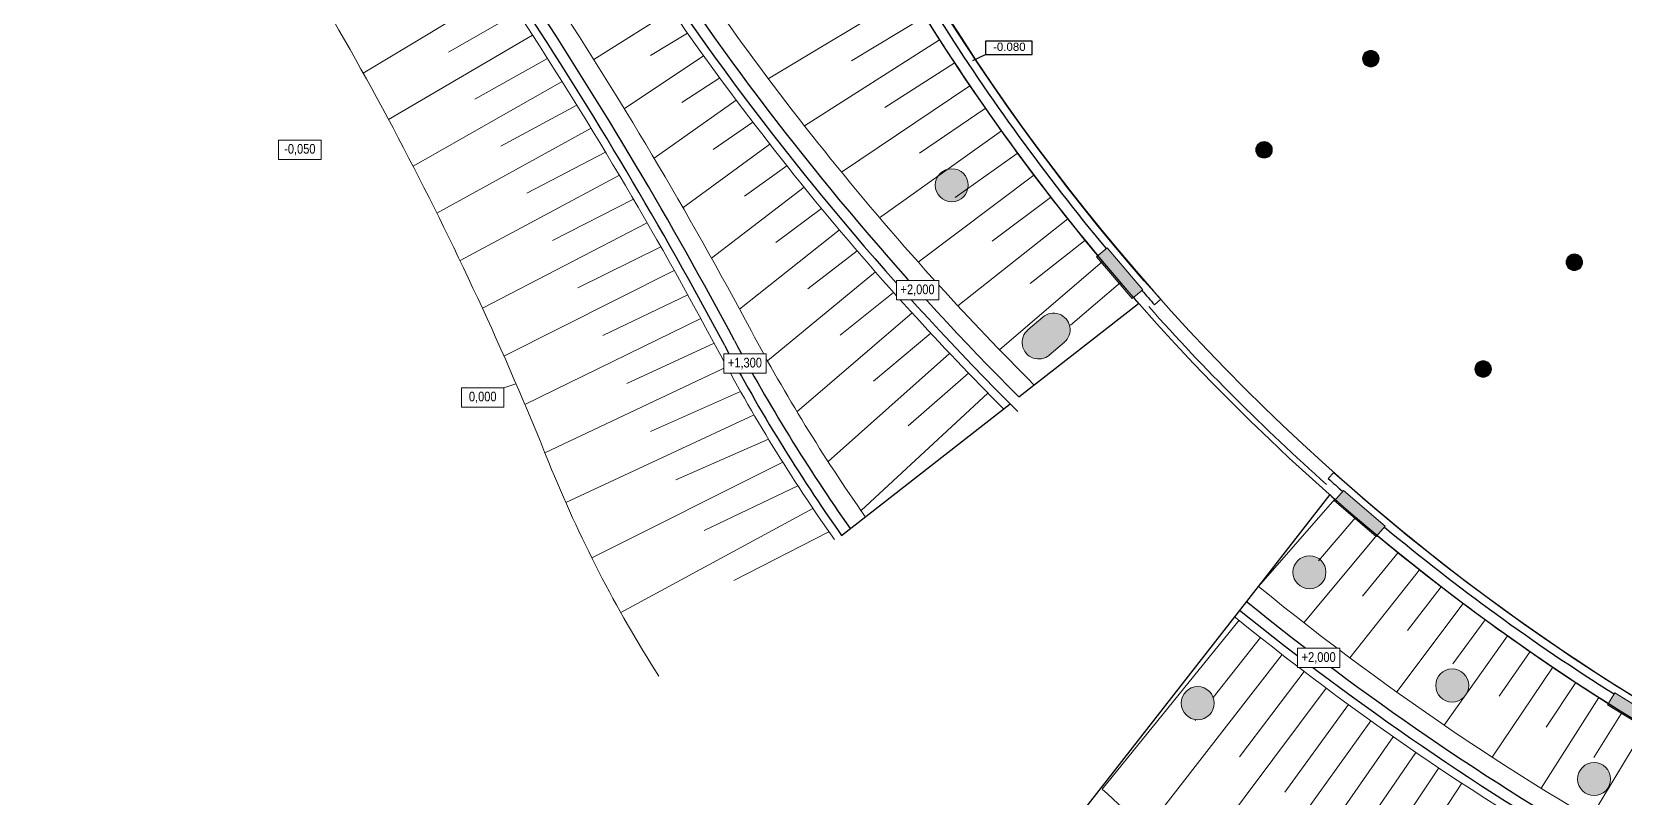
# Model space of a CAD drawing. Header units: millimetres. Extents: x 72919 to 485785, y -53256 to 338519.
# Drawn here: x 122287 to 180142, y 34315 to 62109 of the extents above; entities that cross this region are included whole.
import ezdxf
from ezdxf.enums import TextEntityAlignment as Align

# ---------------------------------------------------------------- set-up
doc = ezdxf.new("R2010")
doc.units = ezdxf.units.MM
doc.set_wipeout_variables(frame=1)
for name, color, linetype, lineweight in [('gr', 251, 'Continuous', 40), ('h', 7, 'Continuous', 9), ('wall', 5, 'Continuous', 40)]:
    doc.layers.add(name, color=color, linetype=linetype, lineweight=lineweight)
doc.styles.add('STW_ARIAL', font='arial.ttf')
doc.styles.add('Шрифт надписей', font='ARIALN.TTF')

# ---------------------------------------------------------------- blocks, each defined once
blk = doc.blocks.new('Откосы  по обваловке')
at = {"layer": 'gr', "lineweight": 18, "flags": 128}
for points in [[(34951.696, 32934.413, -0.011604), (34954.01, 32938.715, -0.029134), (34960.675, 32948.999, -0.097871), (34980.054, 32966.779, -0.039168), (34989.518, 32971.574, -0.09088), (35013.436, 32976.658, 0.05538), (35030.684, 32979.067)], [(34973.914, 32978.821, 0.07107), (34962.758, 32968.161, -0.051417), (34944.712, 32949.51, 0.046279), (34938.577, 32943.299, 0.046279)], [(34952.872, 32933.637, -0.011986), (34955.227, 32938.023, -0.029134), (34961.803, 32948.17, -0.097871), (34980.782, 32965.583, -0.039168), (34990.051, 32970.279, -0.09088), (35013.476, 32975.258, 0.056214), (35031.288, 32977.777, 0.055803)], [(35031.925, 32976.24), (35000.313, 32965.903, 0.175307), (34958.044, 32932.885), (34956.899, 32931.005)], [(34975.856, 32973.789, 0.019586), (34973.993, 32972.069, 0.051297), (34969.808, 32966.932, -0.045955), (34951.526, 32943.994, 0.030511), (34946.43, 32937.991, 0.030511)], [(34973.239, 32973.292, 0.002447), (34973.004, 32973.06, 0.051297), (34968.638, 32967.7, -0.045955), (34950.515, 32944.963, 0.030764), (34945.27, 32938.776)], [(34942.384, 32849.256, 0.026676), (34939.147, 32860.692, -0.086454), (34933.402, 32897.045, -0.094687), (34938.011, 32922.813, -0.016432), (34939.687, 32926.71)], [(34945.346, 32850.404, 0.014116), (34942.738, 32864.058, -0.09994), (34942.031, 32905.884, -0.047239), (34947.135, 32924.102, -0.047239)], [(34946.693, 32850.844, 0.013895), (34944.105, 32864.359, -0.099946), (34943.408, 32905.633, -0.047246), (34948.442, 32923.599)], [(34957.418, 32843.415), (34951.36, 32861.941), (34949.644, 32867.202), (34948.75, 32870.241, -0.169619), (34952.387, 32922.108, -0.169619)]]:
    blk.add_lwpolyline(points, format="xyb", dxfattribs=at)
for points in [[(34956.056, 32960.316), (34960.526, 32956.454)], [(34954.74, 32958.918), (34959.279, 32954.895)], [(34953.404, 32957.542), (34958.012, 32953.352)], [(34957.744, 32957.603), (34959.895, 32955.66)], [(34952.048, 32956.187), (34956.726, 32951.825)], [(34956.42, 32956.164), (34958.638, 32954.11)], [(34950.674, 32954.854), (34955.421, 32950.315)], [(34955.09, 32954.732), (34957.361, 32952.575)], [(34949.281, 32953.544), (34954.096, 32948.821)], [(34953.754, 32953.308), (34956.066, 32951.057)], [(34959.132, 32952.51), (34961.703, 32950.363)], [(34947.87, 32952.256), (34952.754, 32947.344)], [(34952.412, 32951.89), (34954.751, 32949.555)], [(34946.441, 32950.991), (34951.392, 32945.884)], [(34957.774, 32950.897), (34960.498, 32948.757)], [(34959.899, 32950.595), (34961.098, 32949.569)], [(34951.064, 32950.48), (34953.417, 32948.069)], [(34944.995, 32949.749), (34950.016, 32944.438)], [(34949.708, 32949.076), (34952.065, 32946.601)], [(34956.402, 32949.311), (34959.33, 32947.124)], [(34958.635, 32948.977), (34959.913, 32947.948)], [(34943.523, 32948.477), (34948.669, 32942.957)], [(34948.32, 32947.707), (34950.694, 32945.15)], [(34955.017, 32947.751), (34958.194, 32945.471)], [(34957.368, 32947.37), (34958.761, 32946.304)], [(34941.899, 32946.945), (34947.362, 32941.431)], [(34946.926, 32946.345), (34949.327, 32943.692)], [(34953.602, 32946.2), (34957.091, 32943.796)], [(34960.434, 32946.26), (34964.994, 32942.32)], [(34956.115, 32945.763), (34957.641, 32944.64)], [(34940.345, 32945.334), (34946.102, 32939.866)], [(34945.549, 32944.931), (34947.999, 32942.187)], [(34952.156, 32944.655), (34956.019, 32942.101)], [(34959.213, 32944.477), (34963.711, 32940.786)], [(34954.868, 32944.147), (34956.553, 32942.955)], [(34944.116, 32943.381), (34946.716, 32940.641)], [(34950.69, 32943.106), (34954.98, 32940.385)], [(34961.994, 32943.59), (34964.34, 32941.563)], [(34953.627, 32942.519), (34955.498, 32941.25)], [(34958.034, 32942.674), (34962.467, 32939.22)], [(34960.76, 32941.914), (34963.076, 32940.013)], [(34942.724, 32941.79), (34945.48, 32939.057)], [(34949.265, 32941.512), (34953.973, 32938.65)], [(34952.391, 32940.881), (34954.475, 32939.525)], [(34956.894, 32940.852), (34961.263, 32937.623)], [(34959.575, 32940.205), (34961.852, 32938.431)], [(34947.892, 32939.87), (34953, 32936.897)], [(34951.184, 32939.217), (34953.485, 32937.78)], [(34955.796, 32939.011), (34960.1, 32935.996)], [(34958.44, 32938.466), (34960.668, 32936.819)], [(34946.573, 32938.18), (34952.061, 32935.125)], [(34950.034, 32937.509), (34952.529, 32936.017)], [(34954.738, 32937.153), (34958.978, 32934.34)], [(34957.356, 32936.697), (34959.526, 32935.177)], [(34953.689, 32935.217), (34957.903, 32932.654)], [(34956.323, 32934.901), (34958.426, 32933.506)], [(34955.342, 32933.041), (34957.383, 32931.799)], [(34939.687, 32926.71), (34947.055, 32923.892)], [(34938.934, 32924.682), (34946.357, 32922.011)], [(34943.106, 32924.274), (34943.14, 32924.261)], [(34944.097, 32923.909), (34946.701, 32922.952)], [(34948.442, 32923.599), (34952.317, 32921.943)], [(34937.976, 32922.721), (34945.697, 32920.117)], [(34942.345, 32922.333), (34946.022, 32921.065)], [(34950.003, 32921.82), (34951.93, 32921.021)], [(34947.706, 32921.624), (34951.554, 32920.094)], [(34937.234, 32920.681), (34945.075, 32918.21)], [(34941.635, 32920.373), (34945.381, 32919.164)], [(34949.279, 32919.898), (34951.191, 32919.163)], [(34947.012, 32919.637), (34950.839, 32918.227)], [(34937.999, 32918.195), (34944.491, 32916.291)], [(34940.976, 32918.395), (34944.777, 32917.251)], [(34946.362, 32917.637), (34950.171, 32916.342)], [(34948.601, 32917.962), (34950.499, 32917.286)], [(34935.942, 32916.536), (34943.945, 32914.36)], [(34940.369, 32916.399), (34944.213, 32915.326)], [(34947.966, 32916.012), (34949.855, 32915.393)], [(34945.754, 32915.624), (34949.552, 32914.44)], [(34945.19, 32913.601), (34948.981, 32912.523)], [(34947.376, 32914.048), (34949.26, 32913.483)], [(34946.831, 32912.072), (34948.713, 32911.56)], [(34944.669, 32911.567), (34948.458, 32910.593)], [(34946.332, 32910.085), (34948.215, 32909.623)], [(34944.192, 32909.523), (34947.985, 32908.65)]]:
    blk.add_lwpolyline(points, dxfattribs=at)

msp = doc.modelspace()

# ---------------------------------------------------------------- hatches: boundary and pattern name
at = {"ltscale": 500, "true_color": 0x000000}
h = msp.add_hatch(color=18, dxfattribs=at)
h.dxf.hatch_style = 1
edge = h.paths.add_edge_path()
edge.add_arc((170936.96521, 61137.26581), 300, 0, 360)
h = msp.add_hatch(color=18, dxfattribs=at)
h.dxf.hatch_style = 1
edge = h.paths.add_edge_path()
edge.add_arc((167058.89478, 57825.08076), 300, 0, 360)
h = msp.add_hatch(color=18, dxfattribs=at)
h.dxf.hatch_style = 1
edge = h.paths.add_edge_path()
edge.add_arc((155715.33866, 56542.57486), 600, 0, 360, ccw=False)
h = msp.add_hatch(color=18, dxfattribs=at)
h.dxf.hatch_style = 1
edge = h.paths.add_edge_path()
edge.add_arc((178331.15428, 53745.54106), 300, 0, 360)
h = msp.add_hatch(color=18, dxfattribs=at)
h.dxf.hatch_style = 1
h.paths.add_polyline_path([(159802.76527, 50836.90949), (159260.02191, 50373.24989, -1.0000044685), (158481.82875, 51286.71329), (159026.55368, 51752.05731, -1.0001380196)])
h = msp.add_hatch(color=18, dxfattribs=at)
h.dxf.hatch_style = 1
edge = h.paths.add_edge_path()
edge.add_arc((175018.96923, 49867.47063), 300, 0, 360)
h = msp.add_hatch(color=18, dxfattribs=at)
h.dxf.hatch_style = 1
edge = h.paths.add_edge_path()
edge.add_arc((168712.48455, 42485.54596), 600, 0, 360, ccw=False)
h = msp.add_hatch(color=18, dxfattribs=at)
h.dxf.hatch_style = 1
edge = h.paths.add_edge_path()
edge.add_arc((173897.87063, 38372.46094), 600, 0, 360, ccw=False)
h = msp.add_hatch(color=18, dxfattribs=at)
h.dxf.hatch_style = 1
edge = h.paths.add_edge_path()
edge.add_arc((164652.00353, 37730.22184), 600, 0, 360, ccw=False)
h = msp.add_hatch(color=18, dxfattribs=at)
h.dxf.hatch_style = 1
edge = h.paths.add_edge_path()
edge.add_arc((179061.82087, 34978.83625), 600, 0, 360, ccw=False)
at = {"layer": 'wall', "lineweight": 18, "ltscale": 0.007407, "true_color": 0x000000}
h = msp.add_hatch(color=18, dxfattribs=at)
h.dxf.hatch_style = 1
h.paths.add_polyline_path([(162651.65819, 52744.36097), (161352.76209, 54265.1729), (160972.55911, 53940.44888), (162271.45521, 52419.63695)])
h = msp.add_hatch(color=18, dxfattribs=at)
h.dxf.hatch_style = 1
h.paths.add_polyline_path([(169939.79531, 45456.22385), (171460.60724, 44157.32775), (171135.88322, 43777.12477), (169615.07129, 45076.02087)])
h = msp.add_hatch(color=18, dxfattribs=at)
h.dxf.hatch_style = 1
h.paths.add_polyline_path([(179799.13113, 38099.03552), (181504.41146, 37054.0384), (181243.16218, 36627.71831), (179537.88185, 37672.71544)])

# ---------------------------------------------------------------- linework, layer by layer
at = {"color": 18, "ltscale": 500, "true_color": 0x000000}
for points in [[(415650.43379, 180914.99944, 0.4142135624), (336810.43379, 259754.99944), (221610.43379, 259754.99944, 0.4142135624), (142770.43379, 180914.99944), (142770.43379, 104414.99944, 0.4142135624), (221610.43379, 25574.99944), (336810.43379, 25574.99944, 0.4142135624), (415650.43379, 104414.99944)], [(414950.43379, 180914.99944, 0.4142135624), (336810.43379, 259054.99944), (221610.43379, 259054.99944, 0.4142135624), (143470.43379, 180914.99944), (143470.43379, 104414.99944, 0.4142135624), (221610.43379, 26274.99944), (336810.43379, 26274.99944, 0.4142135624), (414950.43379, 104414.99944)]]:
    msp.add_lwpolyline(points, format="xyb", close=True, dxfattribs=at)
for points in [[(163302.39845, 52395.45874, -0.1841557629), (143470.43379, 104414.99944, -0.1841557629)], [(155257.27306, 62580.90256, 0.0329073073), (161319.58905, 54236.84044, 0.0329073073)], [(154916.18942, 62371.88623, 0.0329396854), (161015.40207, 53977.04022, 0.0329396854)], [(162618.48514, 52716.02851, 0.0022135249), (163078.53857, 52195.74205)], [(162314.29816, 52456.22829, 0.0008754404), (162496.60853, 52248.9064)], [(169391.17657, 45883.10408, 0.0022135242), (169911.46285, 45423.0508, 0.0022135242)], [(169590.89326, 46106.96395, 0.1815982494), (220836.93977, 26278.82788, 0.1815982494)], [(169444.34092, 45301.17403, 0.0008754397), (169651.66263, 45118.86382, 0.0008754397)], [(171432.27478, 44124.15471, 0.0329073073), (179776.3369, 38061.83872, 0.0329073073)], [(171172.47456, 43819.96772, 0.0329396854), (179567.32058, 37720.75508, 0.0329396854)]]:
    msp.add_lwpolyline(points, format="xyb", dxfattribs=at)
msp.add_lwpolyline([(158634.66875, 61766.04615), (156939.56323, 61766.04324), (156939.56406, 61286.64355), (158634.66958, 61286.64646)], close=True, dxfattribs=at)
for points in [[(156479.2427, 61067.99327), (156939.56406, 61286.64355)], [(158145.78506, 48852.40041), (162496.60853, 52248.9064)], [(163078.53857, 52195.74205), (163302.39845, 52395.45874)], [(151702.72562, 43822.57327), (157828.11797, 48604.41099)], [(169391.17657, 45883.10408), (169590.89326, 46106.96395)], [(169444.34092, 45301.17403), (166415.67929, 41421.54829)], [(166415.67929, 41421.54829), (160452.60415, 33783.02583)]]:
    msp.add_lwpolyline(points, dxfattribs=at)
for centre, radius, start, end in [((201658.01825, 100974.69303), 67522.17666, 163.5061941635, 215.6084731155), ((201658.01825, 100974.69303), 67122.17666, 163.5061941635, 215.6084731155), ((7337.14305, -24021.54704), 159209.01875, 28.0741548223, 38.59879629), ((7337.14305, -24021.54704), 158809.01875, 28.0741548223, 38.59879629), ((232085.90793, 122765.72934), 104948.18011, 214.9584046272, 225.1828207481), ((232085.90793, 122765.72934), 104548.18011, 215.6084731155, 224.9896168844), ((205410.02913, 81624.73162), 65677.07078, 208.0741548223, 215.1399933093), ((205410.02913, 81624.73162), 65277.07078, 208.0741548223, 215.1225904426), ((232085.90793, 122765.72934), 104944.03245, 231.0891761296, 240.1288555057), ((232085.90793, 122765.72934), 104544.03245, 231.0856054456, 240.0699466152)]:
    msp.add_arc(centre, radius, start, end, dxfattribs=at)
at = {"layer": 'h'}
msp.add_line((139438.8808, 49181.91225), (139877.7289, 49329.64554), dxfattribs=at)
for points in [[(131253.41201, 57478.42099), (132793.41201, 57478.42099), (132793.41201, 58178.42099), (131253.41201, 58178.42099)], [(137898.8808, 48481.91225), (139438.8808, 48481.91225), (139438.8808, 49181.91225), (137898.8808, 49181.91225)]]:
    msp.add_lwpolyline(points, close=True, dxfattribs=at)
at = {"layer": 'wall', "color": 18, "lineweight": 18, "ltscale": 0.007407, "true_color": 0x000000}
for p, q in [((161352.76209, 54265.1729), (160972.55911, 53940.44888)), ((160972.55911, 53940.44888), (162271.45521, 52419.63695)), ((161352.76209, 54265.1729), (161319.58905, 54236.84044)), ((162651.65819, 52744.36097), (161352.76209, 54265.1729)), ((162271.45521, 52419.63695), (162651.65819, 52744.36097)), ((162618.48514, 52716.02851), (162651.65819, 52744.36097)), ((158476.84685, 51282.82586), (159022.95128, 51749.34835)), ((159256.28952, 50370.42987), (159802.38978, 50836.95724)), ((169939.79531, 45456.22385), (169615.07129, 45076.02087)), ((171460.60724, 44157.32775), (169939.79531, 45456.22385)), ((169615.07129, 45076.02087), (171135.88322, 43777.12477)), ((171135.88322, 43777.12477), (171460.60724, 44157.32775)), ((171432.27478, 44124.15471), (171460.60724, 44157.32775)), ((179799.13113, 38099.03552), (179537.88185, 37672.71544)), ((179537.88185, 37672.71544), (181243.16218, 36627.71831)), ((181504.41146, 37054.0384), (179799.13113, 38099.03552))]:
    msp.add_line(p, q, dxfattribs=at)
msp.add_lwpolyline([(162870.55064, 52128.52196, 0.0290379882), (169323.95648, 45675.11614)], format="xyb", dxfattribs=at)
for centre, radius in [((170936.98024, 61135.7815), 300), ((167058.90981, 57823.59646), 300), ((155711.60627, 56539.75485), 600), ((178331.21584, 53741.5459), 300), ((175019.0308, 49863.47547), 300), ((168708.75215, 42482.72595), 600), ((173894.13824, 38369.64093), 600), ((164648.27114, 37727.40183), 600), ((179048.3909, 34972.36919), 600)]:
    msp.add_circle(centre, radius, dxfattribs=at)
for centre, start, end in [((159410.99023, 51291.71695), 310.2960910353, 130.7008614383), ((158867.1909, 50827.15984), 130.4279188575, 310.585360474)]:
    msp.add_arc(centre, 600, start, end, dxfattribs=at)

# ---------------------------------------------------------------- block references
at = {"layer": 'wall', "color": 18, "lineweight": 18, "ltscale": 0.007407, "true_color": 0x000000, "xscale": 999.9999999999999, "yscale": 999.9999999999999, "zscale": 999.9999999999999, "rotation": 71.89262594900111}
msp.add_blockref('Откосы  по обваловке', (20598007.21244, -43408295.21277), dxfattribs=at)

# ---------------------------------------------------------------- texts
at = {"color": 18, "ltscale": 500, "true_color": 0x000000, "style": 'STW_ARIAL'}
msp.add_text('-0.080', height=298.8, rotation=0.0000984508, dxfattribs=at).set_placement((157803.28896, 61567.47894), align=Align.MIDDLE_CENTER)
at = {"layer": 'h', "char_height": 350, "attachment_point": 5, "style": 'Шрифт надписей'}
for s, insert in [('-0,050', (132023.41201, 57828.42099)), ('0,000', (138668.8808, 48831.91225))]:
    msp.add_mtext_dynamic_manual_height_columns(s, width=350, gutter_width=50, heights=[0], dxfattribs=dict(at, insert=insert))

# ---------------------------------------------------------------- next in the draw order: wipeouts: each hides what was drawn before it
for points in [[(153698.06489, 53074.36723), (155238.06489, 53074.36723), (155238.06489, 52374.36723), (153698.06489, 52374.36723)], [(147425.63754, 50413.46343), (148965.63754, 50413.46343), (148965.63754, 49713.46343), (147425.63754, 49713.46343)], [(168271.97224, 39719.58498), (169811.97224, 39719.58498), (169811.97224, 39019.58498), (168271.97224, 39019.58498)]]:
    msp.add_wipeout(points).dxf.layer = 'h'

# ---------------------------------------------------------------- next in the draw order: linework, layer by layer
at = {"layer": 'h'}
for points in [[(153698.06489, 52374.36723), (155238.06489, 52374.36723), (155238.06489, 53074.36723), (153698.06489, 53074.36723)], [(147425.63754, 49713.46343), (148965.63754, 49713.46343), (148965.63754, 50413.46343), (147425.63754, 50413.46343)], [(168271.97224, 39019.58498), (169811.97224, 39019.58498), (169811.97224, 39719.58498), (168271.97224, 39719.58498)]]:
    msp.add_lwpolyline(points, close=True, dxfattribs=at)

# ---------------------------------------------------------------- next in the draw order: texts
at = {"layer": 'h', "char_height": 350, "attachment_point": 5, "style": 'Шрифт надписей'}
for s, insert in [('+2,000', (154468.06489, 52724.36723)), ('+1,300', (148195.63754, 50063.46343)), ('+2,000', (169041.97224, 39369.58498))]:
    msp.add_mtext_dynamic_manual_height_columns(s, width=350, gutter_width=50, heights=[0], dxfattribs=dict(at, insert=insert))

doc.saveas('drawing.dxf')
